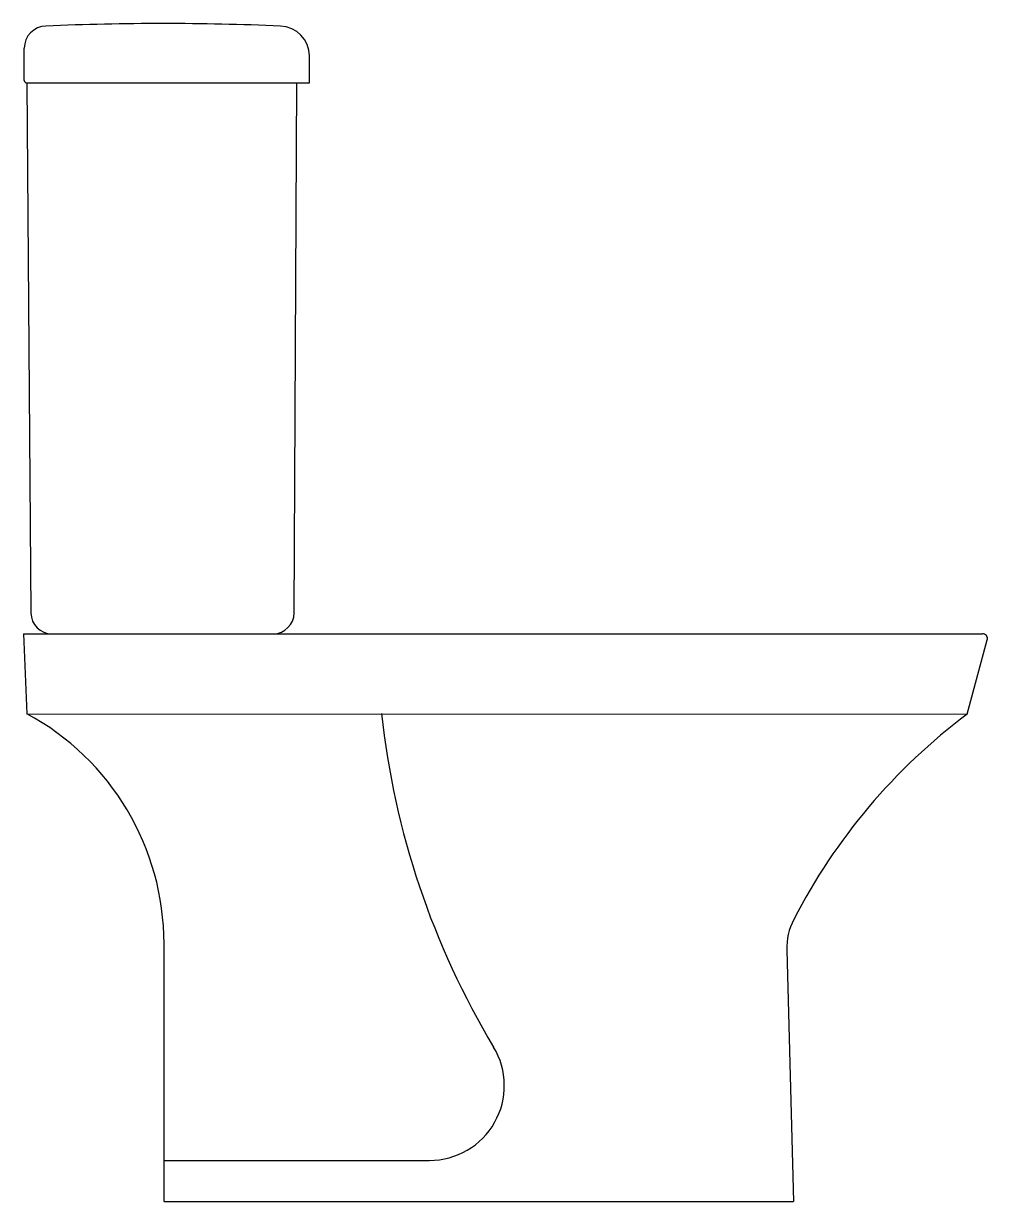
# Model space of a CAD drawing. Extents: x -474.396 to -473.742, y 443.892 to 444.691.
import ezdxf

# ---------------------------------------------------------------- set-up
doc = ezdxf.new("R2010")
doc.units = 0
doc.header["$LTSCALE"] = 0.567651
doc.header["$MEASUREMENT"] = 0
doc.linetypes.add('CONTINU', pattern=[0])
doc.layers.get('0').update_dxf_attribs({"linetype": 'CONTINUOUS'})

msp = doc.modelspace()

# ---------------------------------------------------------------- linework, layer by layer
at = {"linetype": 'CONTINU'}
for points in [[(-474.38049, 444.68901, 0.401874), (-474.39515, 444.67404)], [(-474.22141, 444.68898, 0.02132), (-474.38049, 444.68901)], [(-474.20157, 444.66871, 0.401824), (-474.22141, 444.68898)], [(-474.39515, 444.65216, 0.414024), (-474.39334, 444.6504)], [(-474.39062, 444.29098, 0.412653), (-474.37643, 444.27686)], [(-474.22625, 444.27686, 0.412922), (-474.21206, 444.29099)], [(-473.7419, 444.27272, 0.494973), (-473.74519, 444.27686)], [(-474.30033, 444.06657, 0.275613), (-474.39344, 444.22266)], [(-474.15277, 444.22272, 0.108889), (-474.07675, 443.99653)], [(-473.75549, 444.22235, 0.113877), (-473.87318, 444.0831)], [(-473.87318, 444.0831, 0.125813), (-473.87793, 444.06233)], [(-474.12019, 443.91974, 0.583648), (-474.07675, 443.99653)]]:
    msp.add_lwpolyline(points, format="xyb", dxfattribs=at)
for points in [[(-474.39515, 444.65216), (-474.39515, 444.67404)], [(-474.20157, 444.6504), (-474.20157, 444.66871)], [(-474.39334, 444.6504), (-474.39062, 444.29098)], [(-474.39334, 444.6504), (-474.20157, 444.6504)], [(-474.21206, 444.29099), (-474.21014, 444.6504)], [(-474.39561, 444.27686), (-474.39344, 444.22266)], [(-474.39561, 444.27686), (-473.74519, 444.27686)], [(-473.75549, 444.22235), (-473.7419, 444.27272)], [(-474.39344, 444.22266), (-473.75549, 444.22235)], [(-474.30033, 443.89186), (-474.30033, 444.06657)], [(-473.87793, 444.06233), (-473.87344, 443.89186)], [(-474.30033, 443.91974), (-474.12019, 443.91974)], [(-474.30033, 443.89186), (-473.87344, 443.89186)]]:
    msp.add_lwpolyline(points, dxfattribs=at)

doc.saveas('drawing.dxf')
